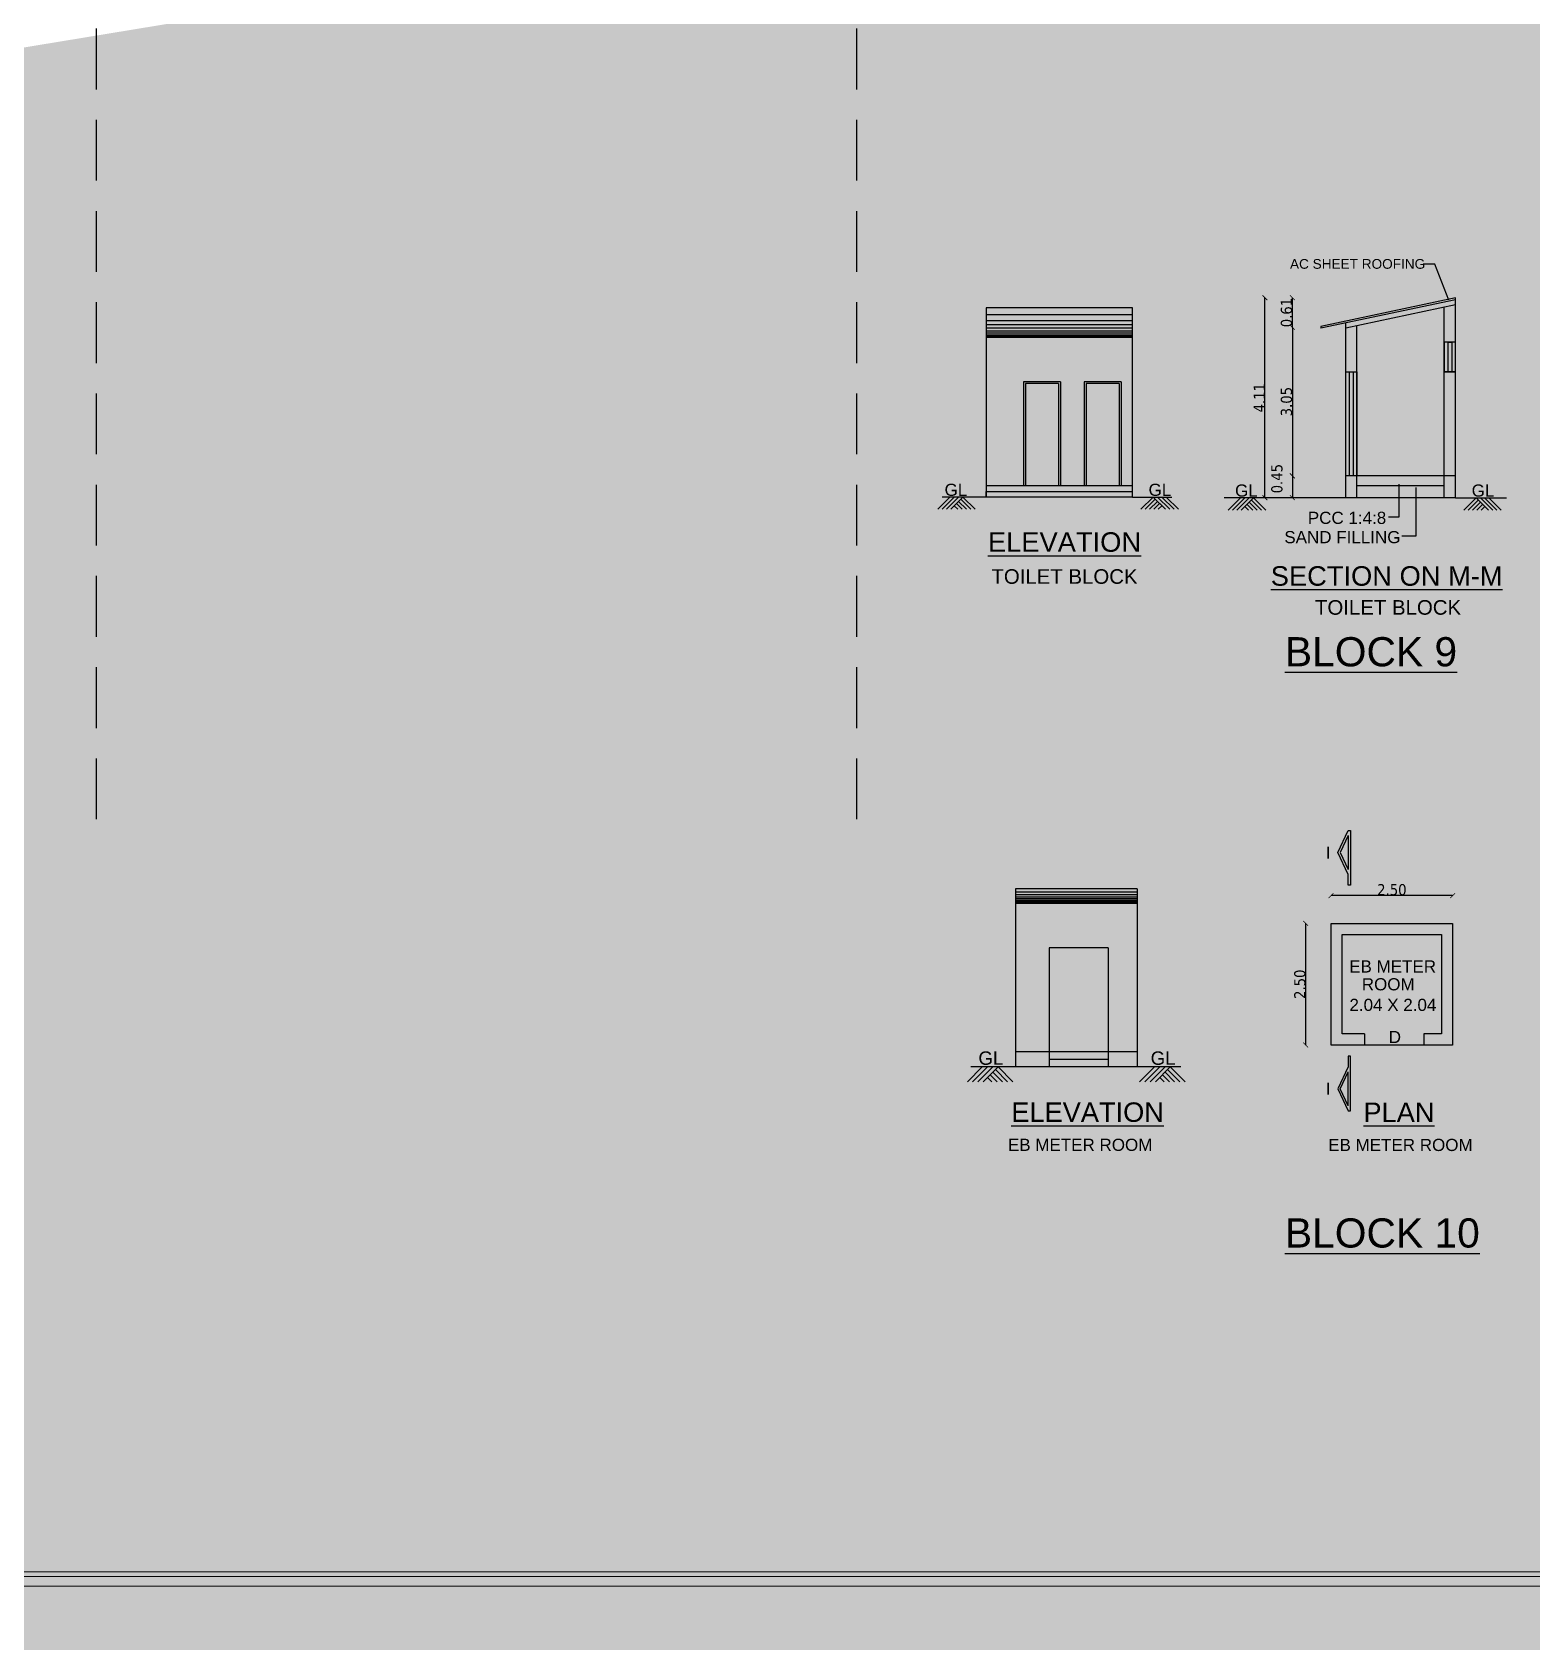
# Model space of a CAD drawing. Header units: metres. Extents: x 0 to 11269, y -5244 to -4054.
# Drawn here: x 10533.78 to 10564.6, y -4865.7 to -4832.63 of the extents above; entities that cross this region are included whole.
import ezdxf
from ezdxf.enums import TextEntityAlignment as Align

# ---------------------------------------------------------------- set-up
doc = ezdxf.new("R2010")
doc.units = ezdxf.units.M
doc.header["$MEASUREMENT"] = 0
doc.header["$PDMODE"] = 2
doc.linetypes.add('HIDDEN', pattern=[0.375, 0.25, -0.125])
doc.linetypes.add('HIDDEN2', pattern=[0.1875, 0.125, -0.0625])
for name, color, linetype in [('2CON', 5, 'Continuous'), ('3CON', 3, 'Continuous'), ('5CON', 2, 'Continuous'), ('BOUNDARY', 6, 'Continuous'), ('DIM', 3, 'Continuous'), ('DIST_EXIT', 7, 'Continuous'), ('G', 5, 'Continuous'), ('REIN', 3, 'Continuous'), ('TEX', 2, 'Continuous'), ('TEXT', 3, 'Continuous')]:
    doc.layers.add(name, color=color, linetype=linetype)
doc.styles.get("Standard").update_dxf_attribs({"font": 'arial.ttf'})
doc.styles.add('STYLE1', font='tahoma.ttf', dxfattribs={"height": 0.23})
doc.styles.add('SUBBU3', font='swissl.ttf', dxfattribs={"width": 0.8})
doc.dimstyles.new('300', dxfattribs={"dimscale": 0.1, "dimtxt": 500, "dimasz": 2000, "dimexe": 400, "dimexo": 1500, "dimgap": 0, "dimtad": 1, "dimlfac": 0.001, "dimzin": 0, "dimdsep": 46, "dimtxsty": 'Standard', "dimcen": 800, "dimse1": 1, "dimse2": 1, "dimclrd": 1, "dimclre": 5, "dimclrt": 3, "dimadec": 0, "dimazin": 0, "dimtfac": 1, "dimtix": 1, "dimtofl": 0, "dimtmove": 1, "dimatfit": 3, "dimfxl": 0, "dimtolj": 1, "dimtzin": 0, "dimarcsym": 0})
doc.dimstyles.new('FLOOR PLAN', dxfattribs={"dimtxt": 0.4, "dimasz": 0.1, "dimexe": 0.18, "dimexo": 0.0625, "dimgap": 0, "dimtad": 1, "dimzin": 0, "dimdsep": 46, "dimtxsty": 'Standard', "dimblk": 'ARCHTICK', "dimcen": 0.09, "dimse1": 1, "dimse2": 1, "dimclrd": 254, "dimclrt": 3, "dimadec": 0, "dimazin": 0, "dimtfac": 1, "dimtix": 1, "dimtofl": 0, "dimtmove": 1, "dimatfit": 0, "dimfxl": 0, "dimtolj": 1, "dimtzin": 0, "dimlwd": -1, "dimarcsym": 0})
doc.dimstyles.new('GG', dxfattribs={"dimscale": 0.1, "dimtxt": 2000, "dimasz": 2000, "dimexe": 400, "dimexo": 1500, "dimgap": 0.08, "dimtad": 1, "dimlfac": 0.001, "dimzin": 0, "dimdsep": 46, "dimtxsty": 'Standard', "dimcen": 800, "dimse1": 1, "dimse2": 1, "dimclrd": 1, "dimclre": 5, "dimclrt": 3, "dimadec": 0, "dimazin": 0, "dimtfac": 1, "dimtix": 1, "dimtofl": 0, "dimtmove": 0, "dimatfit": 3, "dimfxl": 0, "dimtolj": 1, "dimtzin": 0, "dimarcsym": 0})

# ---------------------------------------------------------------- blocks, each defined once
blk = doc.blocks.new('_ArchTick')
at = {"color": 0, "lineweight": 0, "const_width": 0.15}
blk.add_lwpolyline([(-0.5, -0.5), (0.5, 0.5)], dxfattribs=at)
blk = doc.blocks.new('*D326')
at = {"layer": 'DEFPOINTS', "color": 0, "linetype": 'ByBlock', "ltscale": 100}
for p in [(10559.675, -4838.082), (10563.028, -4838.082), (10560.774, -4838.692)]:
    blk.add_point(p, dxfattribs=at)
at = {"layer": 'DIM', "color": 254, "linetype": 'HIDDEN', "ltscale": 100}
blk.add_line((10559.675, -4838.692), (10559.675, -4838.082), dxfattribs=at)
at = {"layer": 'DIM', "color": 254, "linetype": 'ByBlock', "ltscale": 100, "xscale": 0.1, "yscale": 0.1, "zscale": 0.1}
for p, rotation in [((10559.675, -4838.082), 90), ((10559.675, -4838.692), 270)]:
    blk.add_blockref('_ArchTick', p, dxfattribs=dict(at, rotation=rotation))
at = {"layer": 'DIM', "color": 3, "linetype": 'ByBlock', "ltscale": 100, "insert": (10559.555, -4838.387), "char_height": 0.23, "attachment_point": 5, "rotation": 90, "style": 'STYLE1'}
blk.add_mtext('\\A1;0.61', dxfattribs=at)
blk = doc.blocks.new('*D327')
at = {"layer": 'DEFPOINTS', "color": 0, "linetype": 'ByBlock', "ltscale": 100}
for p in [(10560.774, -4838.692), (10559.675, -4841.742), (10561.101, -4841.742)]:
    blk.add_point(p, dxfattribs=at)
at = {"layer": 'DIM', "color": 254, "linetype": 'HIDDEN', "ltscale": 100}
blk.add_line((10559.675, -4838.692), (10559.675, -4841.742), dxfattribs=at)
at = {"layer": 'DIM', "color": 254, "linetype": 'ByBlock', "ltscale": 100, "xscale": 0.1, "yscale": 0.1, "zscale": 0.1}
for p, rotation in [((10559.675, -4838.692), 90), ((10559.675, -4841.742), 270)]:
    blk.add_blockref('_ArchTick', p, dxfattribs=dict(at, rotation=rotation))
at = {"layer": 'DIM', "color": 3, "linetype": 'ByBlock', "ltscale": 100, "insert": (10559.555, -4840.217), "char_height": 0.23, "attachment_point": 5, "rotation": 90, "style": 'STYLE1'}
blk.add_mtext('\\A1;3.05', dxfattribs=at)
blk = doc.blocks.new('*D328')
at = {"layer": 'DEFPOINTS', "color": 0, "linetype": 'Continuous', "ltscale": 100}
for p in [(10561.269, -4841.742), (10559.675, -4842.192), (10561.269, -4842.192)]:
    blk.add_point(p, dxfattribs=at)
at = {"layer": 'DIM', "color": 254, "linetype": 'HIDDEN', "ltscale": 100}
blk.add_line((10559.675, -4841.742), (10559.675, -4842.192), dxfattribs=at)
at = {"layer": 'DIM', "color": 254, "linetype": 'Continuous', "ltscale": 100, "xscale": 0.1, "yscale": 0.1, "zscale": 0.1}
for p, rotation in [((10559.675, -4841.742), 90), ((10559.675, -4842.192), 270)]:
    blk.add_blockref('_ArchTick', p, dxfattribs=dict(at, rotation=rotation))
at = {"layer": 'DIM', "color": 3, "linetype": 'Continuous', "ltscale": 100, "insert": (10559.358, -4841.8), "char_height": 0.23, "attachment_point": 5, "rotation": 90, "style": 'STYLE1'}
blk.add_mtext('\\A1;0.45', dxfattribs=at)
blk = doc.blocks.new('*D329')
at = {"layer": 'DEFPOINTS', "color": 0, "linetype": 'ByBlock', "ltscale": 100}
for p in [(10559.111, -4838.082), (10563.028, -4838.082), (10560.774, -4842.192)]:
    blk.add_point(p, dxfattribs=at)
at = {"layer": 'DIM', "color": 254, "linetype": 'HIDDEN', "ltscale": 100}
blk.add_line((10559.111, -4842.192), (10559.111, -4838.082), dxfattribs=at)
at = {"layer": 'DIM', "color": 254, "linetype": 'ByBlock', "ltscale": 100, "xscale": 0.1, "yscale": 0.1, "zscale": 0.1}
for p, rotation in [((10559.111, -4838.082), 90), ((10559.111, -4842.192), 270)]:
    blk.add_blockref('_ArchTick', p, dxfattribs=dict(at, rotation=rotation))
at = {"layer": 'DIM', "color": 3, "linetype": 'ByBlock', "ltscale": 100, "insert": (10558.996, -4840.137), "char_height": 0.23, "attachment_point": 5, "rotation": 90, "style": 'STYLE1'}
blk.add_mtext('\\A1;4.11', dxfattribs=at)
blk = doc.blocks.new('*D312')
at = {"layer": 'DEFPOINTS', "color": 0, "linetype": 'ByBlock', "ltscale": 100}
for p in [(10560.47, -4850.369), (10560.47, -4850.94), (10562.969, -4850.94)]:
    blk.add_point(p, dxfattribs=at)
at = {"layer": 'DIM', "color": 254, "linetype": 'HIDDEN', "ltscale": 100}
blk.add_line((10562.969, -4850.369), (10560.47, -4850.369), dxfattribs=at)
at = {"layer": 'DIM', "color": 254, "linetype": 'ByBlock', "ltscale": 100, "xscale": 0.1, "yscale": 0.1, "zscale": 0.1, "rotation": 180}
blk.add_blockref('_ArchTick', (10560.47, -4850.369), dxfattribs=at)
at = {"layer": 'DIM', "color": 254, "linetype": 'ByBlock', "ltscale": 100, "xscale": 0.1, "yscale": 0.1, "zscale": 0.1}
blk.add_blockref('_ArchTick', (10562.969, -4850.369), dxfattribs=at)
at = {"layer": 'DIM', "color": 3, "linetype": 'ByBlock', "ltscale": 100, "insert": (10561.72, -4850.249), "char_height": 0.23, "attachment_point": 5, "style": 'STYLE1'}
blk.add_mtext('\\A1;2.50', dxfattribs=at)
blk = doc.blocks.new('*D313')
at = {"layer": 'DEFPOINTS', "color": 0, "linetype": 'ByBlock', "ltscale": 100}
for p in [(10559.949, -4850.94), (10560.47, -4850.94), (10560.47, -4853.439)]:
    blk.add_point(p, dxfattribs=at)
at = {"layer": 'DIM', "color": 254, "linetype": 'HIDDEN', "ltscale": 100}
blk.add_line((10559.949, -4853.439), (10559.949, -4850.94), dxfattribs=at)
at = {"layer": 'DIM', "color": 254, "linetype": 'ByBlock', "ltscale": 100, "xscale": 0.1, "yscale": 0.1, "zscale": 0.1}
for p, rotation in [((10559.949, -4850.94), 90), ((10559.949, -4853.439), 270)]:
    blk.add_blockref('_ArchTick', p, dxfattribs=dict(at, rotation=rotation))
at = {"layer": 'DIM', "color": 3, "linetype": 'ByBlock', "ltscale": 100, "insert": (10559.83, -4852.19), "char_height": 0.23, "attachment_point": 5, "rotation": 90, "style": 'STYLE1'}
blk.add_mtext('\\A1;2.50', dxfattribs=at)

msp = doc.modelspace()

# ---------------------------------------------------------------- linework, layer by layer
at = {"linetype": 'ByBlock', "lineweight": 18}
for points in [[(10514.24761, -4864.56177), (10602.66862, -4864.56177), (10602.66862, -4801.84434), (10514.24761, -4801.84434)], [(10514.44775, -4864.36163), (10602.46848, -4864.36163), (10602.46848, -4802.04448), (10514.44775, -4802.04448)], [(10514.54782, -4864.26156), (10602.36841, -4864.26156), (10602.36841, -4802.14455), (10514.54782, -4802.14455)]]:
    msp.add_lwpolyline(points, close=True, dxfattribs=at)
at = {"layer": '2CON'}
for p, q in [((10552.38678, -4842.42949), (10552.6388, -4842.17748)), ((10552.47588, -4842.42949), (10552.7279, -4842.17748)), ((10552.56498, -4842.42949), (10552.817, -4842.17748)), ((10552.65408, -4842.42949), (10552.9061, -4842.17748)), ((10553.15811, -4842.42949), (10552.9061, -4842.17748)), ((10556.56217, -4842.42949), (10556.81418, -4842.17748)), ((10557.06619, -4842.42949), (10556.81418, -4842.17748)), ((10557.15529, -4842.42949), (10556.90328, -4842.17748)), ((10557.24439, -4842.42949), (10556.99238, -4842.17748)), ((10557.33349, -4842.42949), (10557.08148, -4842.17748)), ((10558.35617, -4842.44447), (10558.60818, -4842.19246)), ((10558.44527, -4842.44447), (10558.69728, -4842.19246)), ((10558.53437, -4842.44447), (10558.78638, -4842.19246)), ((10558.62347, -4842.44447), (10558.87548, -4842.19246)), ((10559.1275, -4842.44447), (10558.87548, -4842.19246)), ((10563.20199, -4842.44447), (10563.45401, -4842.19246)), ((10563.70602, -4842.44447), (10563.45401, -4842.19246)), ((10563.79512, -4842.44447), (10563.54311, -4842.19246)), ((10563.87849, -4842.44447), (10563.62648, -4842.19246)), ((10563.96759, -4842.44447), (10563.71558, -4842.19246)), ((10552.80171, -4842.42949), (10552.7279, -4842.35568)), ((10552.89081, -4842.42949), (10552.77245, -4842.31113)), ((10552.97991, -4842.42949), (10552.817, -4842.26658)), ((10553.06901, -4842.42949), (10552.86155, -4842.22203)), ((10556.65127, -4842.42949), (10556.85873, -4842.22203)), ((10556.74037, -4842.42949), (10556.90328, -4842.26658)), ((10556.82947, -4842.42949), (10556.94783, -4842.31113)), ((10556.91857, -4842.42949), (10556.99238, -4842.35568)), ((10558.7711, -4842.44447), (10558.69728, -4842.37066)), ((10558.8602, -4842.44447), (10558.74183, -4842.32611)), ((10558.9493, -4842.44447), (10558.78638, -4842.28156)), ((10559.0384, -4842.44447), (10558.83093, -4842.23701)), ((10563.29109, -4842.44447), (10563.49856, -4842.23701)), ((10563.38019, -4842.44447), (10563.54311, -4842.28156)), ((10563.46929, -4842.44447), (10563.58766, -4842.32611)), ((10563.55839, -4842.44447), (10563.63221, -4842.37066))]:
    msp.add_line(p, q, dxfattribs=at)
at = {"layer": '2CON', "color": 1}
for p, q in [((10552.99702, -4854.19232), (10553.30249, -4853.88685)), ((10553.10502, -4854.19232), (10553.41049, -4853.88685)), ((10553.21302, -4854.19232), (10553.51849, -4853.88685)), ((10553.32102, -4854.19232), (10553.62649, -4853.88685)), ((10553.49996, -4854.19232), (10553.41049, -4854.10285)), ((10553.60796, -4854.19232), (10553.46449, -4854.04885)), ((10553.71596, -4854.19232), (10553.51849, -4853.99485)), ((10553.82396, -4854.19232), (10553.57249, -4853.94085)), ((10553.93196, -4854.19232), (10553.62649, -4853.88685)), ((10556.53675, -4854.19232), (10556.84222, -4853.88685)), ((10556.64475, -4854.19232), (10556.95022, -4853.88685)), ((10556.75275, -4854.19232), (10557.05822, -4853.88685)), ((10556.86075, -4854.19232), (10557.16622, -4853.88685)), ((10557.03969, -4854.19232), (10556.95022, -4854.10285)), ((10557.14769, -4854.19232), (10557.00422, -4854.04885)), ((10557.25569, -4854.19232), (10557.05822, -4853.99485)), ((10557.36369, -4854.19232), (10557.11222, -4853.94085)), ((10557.47169, -4854.19232), (10557.16622, -4853.88685))]:
    msp.add_line(p, q, dxfattribs=at)
at = {"layer": 'DIM', "color": 4, "linetype": 'ByBlock', "ltscale": 100}
for p, q in [((10563.02846, -4838.08246), (10560.26389, -4838.67004)), ((10563.02846, -4838.1227), (10560.26389, -4838.71029)), ((10563.02846, -4838.22494), (10560.77361, -4838.70418)), ((10563.02846, -4842.19246), (10563.02846, -4838.08246)), ((10553.3853, -4838.28748), (10553.3853, -4842.17748)), ((10556.38863, -4838.28748), (10553.3853, -4838.28748)), ((10556.38863, -4838.43655), (10553.3853, -4838.43655)), ((10556.38863, -4838.55486), (10553.3853, -4838.55486)), ((10556.38863, -4842.17748), (10556.38863, -4838.28748)), ((10562.79846, -4842.19246), (10562.79846, -4838.27382)), ((10556.38863, -4838.64045), (10553.3853, -4838.64045)), ((10556.38863, -4838.70986), (10553.3853, -4838.70986)), ((10556.38863, -4838.76813), (10553.3853, -4838.76813)), ((10556.38863, -4838.81222), (10553.3853, -4838.81222)), ((10556.38863, -4838.84844), (10553.3853, -4838.84844)), ((10556.38863, -4838.87363), (10553.3853, -4838.87363)), ((10556.38863, -4838.88781), (10553.3853, -4838.88781)), ((10556.38863, -4838.89748), (10553.3853, -4838.89748)), ((10560.26389, -4838.67004), (10560.26389, -4838.71029)), ((10560.77361, -4842.19246), (10560.77361, -4838.60195)), ((10561.00361, -4842.19246), (10561.00361, -4838.6553)), ((10563.02846, -4838.99246), (10562.79846, -4838.99246)), ((10554.91196, -4839.80748), (10554.15196, -4839.80748)), ((10554.15196, -4839.80748), (10554.15196, -4841.94748)), ((10554.87196, -4839.84748), (10554.19196, -4839.84748)), ((10554.19196, -4839.84748), (10554.19196, -4841.94748)), ((10554.87196, -4839.84748), (10554.87196, -4841.94748)), ((10554.91196, -4839.80748), (10554.91196, -4841.94748)), ((10556.15863, -4839.80748), (10555.39863, -4839.80748)), ((10555.39863, -4839.80748), (10555.39863, -4841.94748)), ((10556.11863, -4839.84748), (10555.43863, -4839.84748)), ((10555.43863, -4839.84748), (10555.43863, -4841.94748)), ((10556.11863, -4839.84748), (10556.11863, -4841.94748)), ((10556.15863, -4839.80748), (10556.15863, -4841.94748)), ((10563.02846, -4839.60246), (10562.79846, -4839.60246)), ((10563.02846, -4841.74246), (10560.77361, -4841.74246)), ((10556.38863, -4842.17748), (10552.48152, -4842.17748)), ((10556.38863, -4841.94748), (10553.3853, -4841.94748)), ((10553.3853, -4841.94748), (10553.3853, -4842.17748)), ((10553.3853, -4842.17748), (10553.3853, -4842.06248)), ((10553.3853, -4842.06248), (10556.38863, -4842.06248)), ((10556.38863, -4842.17748), (10557.19681, -4842.17748)), ((10560.77361, -4842.19246), (10558.27114, -4842.19246)), ((10563.02846, -4842.19246), (10560.77361, -4842.19246)), ((10562.79846, -4841.94937), (10561.00361, -4841.94937)), ((10563.02846, -4842.19246), (10564.07798, -4842.19246)), ((10553.98593, -4850.22685), (10553.98593, -4853.88685)), ((10556.48467, -4850.22685), (10553.98593, -4850.22685)), ((10556.48467, -4850.30092), (10553.98593, -4850.30092)), ((10556.48467, -4850.35156), (10553.98593, -4850.35156)), ((10556.48467, -4850.39984), (10553.98593, -4850.39984)), ((10556.48467, -4850.43751), (10553.98593, -4850.43751)), ((10556.48467, -4850.46694), (10553.98593, -4850.46694)), ((10556.48467, -4850.48814), (10553.98593, -4850.48814)), ((10556.48467, -4850.22685), (10556.48467, -4853.88685)), ((10556.48467, -4850.50308), (10553.98593, -4850.50308)), ((10556.48467, -4850.51516), (10553.98593, -4850.51516)), ((10556.48467, -4850.52235), (10553.98593, -4850.52235)), ((10556.48467, -4850.5261), (10553.98593, -4850.5261)), ((10556.48467, -4850.52954), (10553.98593, -4850.52954)), ((10556.48467, -4850.5307), (10553.98593, -4850.5307)), ((10556.48467, -4850.53185), (10553.98593, -4850.53185)), ((10554.67573, -4851.44185), (10554.67573, -4853.88685)), ((10555.89073, -4851.44185), (10554.67573, -4851.44185)), ((10555.89073, -4851.44185), (10555.89073, -4853.88685)), ((10561.16014, -4853.20911), (10561.16014, -4853.43911)), ((10562.37514, -4853.20911), (10562.37514, -4853.43911)), ((10556.48467, -4853.58185), (10553.98593, -4853.58185)), ((10555.89073, -4853.73467), (10554.67573, -4853.73467)), ((10557.3812, -4853.88685), (10553.06932, -4853.88685))]:
    msp.add_line(p, q, dxfattribs=at)
for points in [[(10562.79846, -4838.99246), (10562.79846, -4839.60246), (10563.02846, -4839.60246), (10563.02846, -4838.99246)], [(10560.47034, -4850.94037), (10562.96908, -4850.94037), (10562.96908, -4853.43911), (10560.47034, -4853.43911)]]:
    msp.add_lwpolyline(points, close=True, dxfattribs=at)
at = {"layer": 'DIM', "color": 4, "linetype": 'HIDDEN2', "ltscale": 100}
msp.add_lwpolyline([(10562.95101, -4838.99246), (10562.95101, -4839.60246), (10562.87622, -4839.60246), (10562.87622, -4838.99246)], close=True, dxfattribs=at)
at = {"layer": 'DIM', "color": 1, "linetype": 'ByBlock', "ltscale": 100}
msp.add_lwpolyline([(10560.77361, -4839.60246), (10561.00361, -4839.60246), (10561.00361, -4841.74246), (10560.77361, -4841.74246)], close=True, dxfattribs=at)
at = {"layer": 'DIM', "color": 6, "linetype": 'ByBlock', "ltscale": 100}
msp.add_lwpolyline([(10560.85188, -4839.60246), (10560.92806, -4839.60246), (10560.92806, -4841.74246), (10560.85188, -4841.74246)], close=True, dxfattribs=at)
at = {"layer": 'DIM', "color": 4, "linetype": 'ByBlock', "ltscale": 100}
msp.add_lwpolyline([(10561.16014, -4853.20911), (10560.70034, -4853.20911), (10560.70034, -4851.17037), (10562.73908, -4851.17037), (10562.73908, -4853.20911), (10562.37514, -4853.20911)], dxfattribs=at)
at = {"layer": 'DIST_EXIT', "linetype": 'HIDDEN', "ltscale": 5}
for p, q in [((10535.08913, -4830.675), (10535.08913, -4848.91224)), ((10550.71743, -4830.675), (10550.71743, -4848.91224))]:
    msp.add_line(p, q, dxfattribs=at)
at = {"layer": 'G'}
for p, q in [((10560.8237, -4849.1321), (10560.65755, -4849.48188)), ((10560.8237, -4849.1321), (10560.8237, -4849.83166)), ((10560.65755, -4849.48188), (10560.8237, -4849.83166)), ((10560.65755, -4854.34017), (10560.8237, -4853.99039)), ((10560.8237, -4854.68995), (10560.8237, -4853.99039)), ((10560.8237, -4854.68995), (10560.65755, -4854.34017))]:
    msp.add_line(p, q, dxfattribs=at)
at = {"layer": 'REIN'}
for points in [[(10560.86683, -4850.15688), (10560.8237, -4850.15688), (10560.8237, -4849.93188), (10560.60995, -4849.48188), (10560.8237, -4849.03188), (10560.86683, -4849.03188), (10560.86683, -4850.15688)], [(10560.86683, -4853.66517), (10560.8237, -4853.66517), (10560.8237, -4853.89017), (10560.60995, -4854.34017), (10560.8237, -4854.79017), (10560.86683, -4854.79017), (10560.86683, -4853.66517)]]:
    msp.add_lwpolyline(points, close=True, dxfattribs=at)

# ---------------------------------------------------------------- texts
at = {"color": 2}
for p in [(10552.52798, -4842.15408), (10556.72026, -4842.15408), (10558.49736, -4842.16906), (10563.36009, -4842.16906)]:
    msp.add_text('GL', height=0.25, dxfattribs=at).set_placement(p)
at = {"layer": '2CON', "color": 3, "linetype": 'Continuous'}
msp.add_text('AC SHEET ROOFING', height=0.2, dxfattribs=at).set_placement((10559.62688, -4837.487))
at = {"layer": '3CON', "lineweight": 30}
for s, p in [('PCC 1:4:8', (10559.99336, -4842.73025)), ('SAND FILLING', (10559.51019, -4843.12658))]:
    msp.add_text(s, height=0.25, dxfattribs=at).set_placement(p)
at = {"layer": '3CON', "color": 2}
for s, p in [('%%UELEVATION', (10554.99315, -4843.30255)), ('%%USECTION ON M-M', (10561.61307, -4844.00048))]:
    msp.add_text(s, height=0.40125, dxfattribs=at).set_placement(p, align=Align.CENTER)
at = {"layer": '3CON'}
for p in [(10553.49054, -4843.96086), (10560.13941, -4844.59604)]:
    msp.add_text('TOILET BLOCK', height=0.3, dxfattribs=at).set_placement(p)
at = {"layer": '5CON'}
for p in [(10553.22318, -4853.84571), (10556.7629, -4853.84571)]:
    msp.add_text('GL', height=0.275, dxfattribs=at).set_placement(p)
at = {"layer": 'TEX', "style": 'SUBBU3'}
for s, height, p in [('%%UBLOCK 9', 0.6, (10559.52182, -4845.65713)), ('%%UELEVATION', 0.4, (10553.89931, -4855.01831)), ('%%UPLAN', 0.4, (10561.13646, -4855.02094)), ('%%UBLOCK 10', 0.6, (10559.52182, -4857.60099))]:
    msp.add_text(s, height=height, dxfattribs=at).set_placement(p)
at = {"layer": 'TEX', "color": 11, "style": 'SUBBU3'}
for p in [(10560.36099, -4849.6107), (10560.36099, -4854.46135)]:
    msp.add_text('I', height=0.25, dxfattribs=at).set_placement(p)
at = {"layer": 'TEXT', "color": 3}
for s, p in [('EB METER', (10560.84343, -4851.94911)), (' ROOM', (10561.00522, -4852.31539)), ('2.04 X 2.04', (10560.84853, -4852.7388)), ('D', (10561.65614, -4853.39911)), ('EB METER ROOM', (10553.82998, -4855.61446)), ('EB METER ROOM', (10560.41198, -4855.61708))]:
    msp.add_text(s, height=0.25, dxfattribs=at).set_placement(p)

# ---------------------------------------------------------------- dimensions: what is measured, and where the dimension line sits
at = {"layer": 'DIM', "color": 4, "linetype": 'ByBlock', "ltscale": 100}
for base, p1, p2, picture, middle in [((10559.11123, -4838.08246), (10560.77361, -4842.19246), (10563.02846, -4838.08246), '*D329', (10558.99584, -4840.13746)), ((10559.67513, -4838.08246), (10560.77361, -4838.69246), (10563.02846, -4838.08246), '*D326', (10559.55542, -4838.38746)), ((10559.67513, -4841.74246), (10560.77361, -4838.69246), (10561.1008, -4841.74246), '*D327', (10559.55534, -4840.21746))]:
    dim = msp.add_linear_dim(base=base, p1=p1, p2=p2, angle=90, dimstyle='FLOOR PLAN', override={"dimtxsty": 'STYLE1'}, dxfattribs=at)
    dim.commit()
    dim.dimension.update_dxf_attribs({"geometry": picture, "text_midpoint": middle})
at = {"layer": 'DIM', "color": 4, "linetype": 'Continuous', "ltscale": 100}
dim = msp.add_linear_dim(base=(10559.67513, -4842.19246), p1=(10561.26879, -4841.74246), p2=(10561.26879, -4842.19246), angle=90, dimstyle='FLOOR PLAN', override={"dimtxsty": 'STYLE1'}, dxfattribs=at)
dim.commit()
dim.dimension.update_dxf_attribs({"geometry": '*D328', "text_midpoint": (10559.47731, -4841.80033), "dimtype": 160})
at = {"layer": 'DIM', "color": 1, "linetype": 'ByBlock', "ltscale": 100}
dim = msp.add_linear_dim(base=(10560.47034, -4850.36901), p1=(10562.96908, -4850.94037), p2=(10560.47034, -4850.94037), dimstyle='FLOOR PLAN', override={"dimtxsty": 'STYLE1'}, dxfattribs=at)
dim.commit()
dim.dimension.update_dxf_attribs({"geometry": '*D312', "text_midpoint": (10561.71971, -4850.24922)})
dim = msp.add_linear_dim(base=(10559.94949, -4850.94037), p1=(10560.47034, -4853.43911), p2=(10560.47034, -4850.94037), angle=90, dimstyle='FLOOR PLAN', override={"dimtxsty": 'STYLE1'}, dxfattribs=at)
dim.commit()
dim.dimension.update_dxf_attribs({"geometry": '*D313', "text_midpoint": (10559.82971, -4852.18974)})

# ---------------------------------------------------------------- leaders
at = {"layer": 'BOUNDARY', "color": 4, "ltscale": 30}
for points in [[(10570.76781, -4815.18001), (10570.76781, -4815.84813), (10570.57016, -4815.84813)], [(10571.11281, -4815.28249), (10571.11281, -4816.19778), (10570.87025, -4816.19778)], [(10561.86511, -4841.91101), (10561.86511, -4842.59205), (10561.65437, -4842.59205)], [(10562.21011, -4841.98502), (10562.21011, -4842.98036), (10561.92544, -4842.98036)]]:
    msp.add_leader(points, dimstyle='GG', override={"dimgap": 0.04, "dimtad": 0}, dxfattribs=at)
at = {"layer": 'DIM', "color": 4, "linetype": 'ByBlock', "ltscale": 100}
for points in [[(10562.89016, -4838.13307), (10562.60599, -4837.39275), (10562.36595, -4837.39275)], [(10531.11572, -4846.72357), (10531.11572, -4845.87012), (10531.02407, -4845.87012)], [(10569.41439, -4850.14042), (10569.41439, -4849.28697), (10569.19174, -4849.28697)], [(10519.02884, -4850.83649), (10519.02884, -4849.59272), (10519.21907, -4849.59272)], [(10454.64777, -4852.51961), (10454.92718, -4851.75569), (10455.03481, -4851.75569)], [(10449.59678, -4853.5424), (10449.8762, -4852.77848), (10449.98383, -4852.77848)], [(10544.68567, -4873.36718), (10544.68567, -4872.76045), (10544.4986, -4872.76045)], [(10540.0576, -4876.08485), (10539.72421, -4875.41778), (10539.6193, -4875.41778)], [(10399.69303, -4854.95493), (10400.61303, -4854.95493)], [(10472.08026, -4859.55732), (10472.89526, -4859.55732), (10472.89526, -4859.12882)], [(10456.02021, -4872.77204), (10456.68121, -4872.77204), (10456.68121, -4872.56554)]]:
    msp.add_leader(points, dimstyle='300', override={"dimgap": 0.04, "dimtad": 0, "dimfxl": 0.1875}, dxfattribs=at)
at = {"layer": 'DIM', "color": 7, "linetype": 'ByBlock', "ltscale": 100}
msp.add_leader([(10454.38054, -4866.16587), (10454.86633, -4866.16587), (10454.86633, -4865.70227)], dimstyle='300', override={"dimgap": 0.04, "dimtad": 0, "dimfxl": 0.1875}, dxfattribs=at)

doc.saveas('drawing.dxf')
